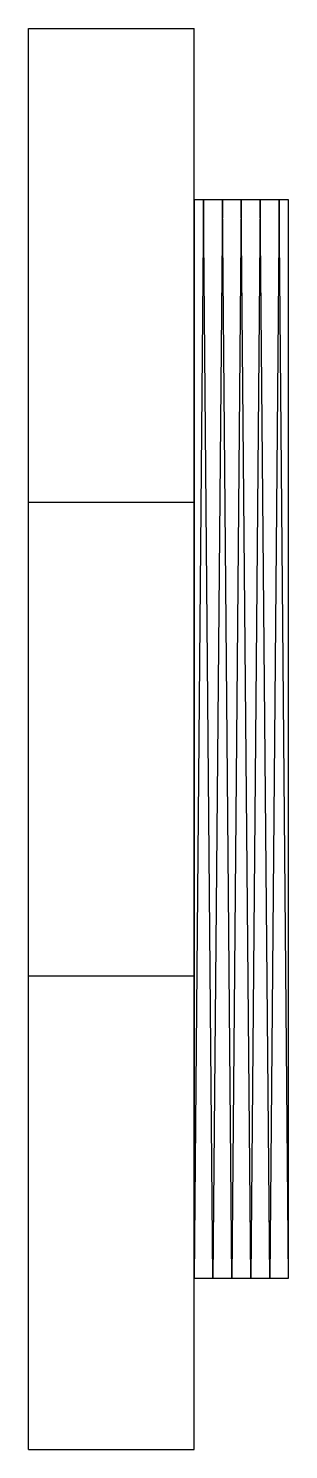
# Model space of a CAD drawing. Header units: millimetres. Extents: x 11026 to 11081, y 3862 to 4162.
import ezdxf

# ---------------------------------------------------------------- set-up
doc = ezdxf.new("R2010")
doc.units = ezdxf.units.MM
doc.header["$LTSCALE"] = 0.5
doc.layers.add('Contorno', color=3, linetype='Continuous')

msp = doc.modelspace()

# ---------------------------------------------------------------- linework, layer by layer
at = {"layer": 'Contorno'}
for p, q in [((11026.06, 4011.62), (11026.06, 4161.62)), ((11026.06, 4161.62), (11061.06, 4161.62)), ((11061.06, 3861.62), (11061.06, 4161.62)), ((11063.06, 4125.43), (11061.06, 3897.8)), ((11065.06, 3897.8), (11063.06, 4125.43)), ((11067.06, 4125.43), (11065.06, 3897.8)), ((11069.06, 3897.8), (11067.06, 4125.43)), ((11071.06, 4125.43), (11069.06, 3897.8)), ((11073.06, 3897.8), (11071.06, 4125.43)), ((11075.06, 4125.43), (11073.06, 3897.8)), ((11077.06, 3897.8), (11075.06, 4125.43)), ((11079.06, 4125.43), (11077.06, 3897.8)), ((11081.06, 3897.8), (11079.06, 4125.43)), ((11026.06, 4061.62), (11061.06, 4061.62)), ((11026.06, 3861.62), (11026.06, 4011.62)), ((11026.06, 3961.62), (11061.06, 3961.62)), ((11026.06, 3861.62), (11061.06, 3861.62))]:
    msp.add_line(p, q, dxfattribs=at)
msp.add_lwpolyline([(11081.06, 3897.8), (11081.06, 4125.43), (11061.06, 4125.43), (11061.06, 3897.8)], close=True, dxfattribs=at)

doc.saveas('drawing.dxf')
